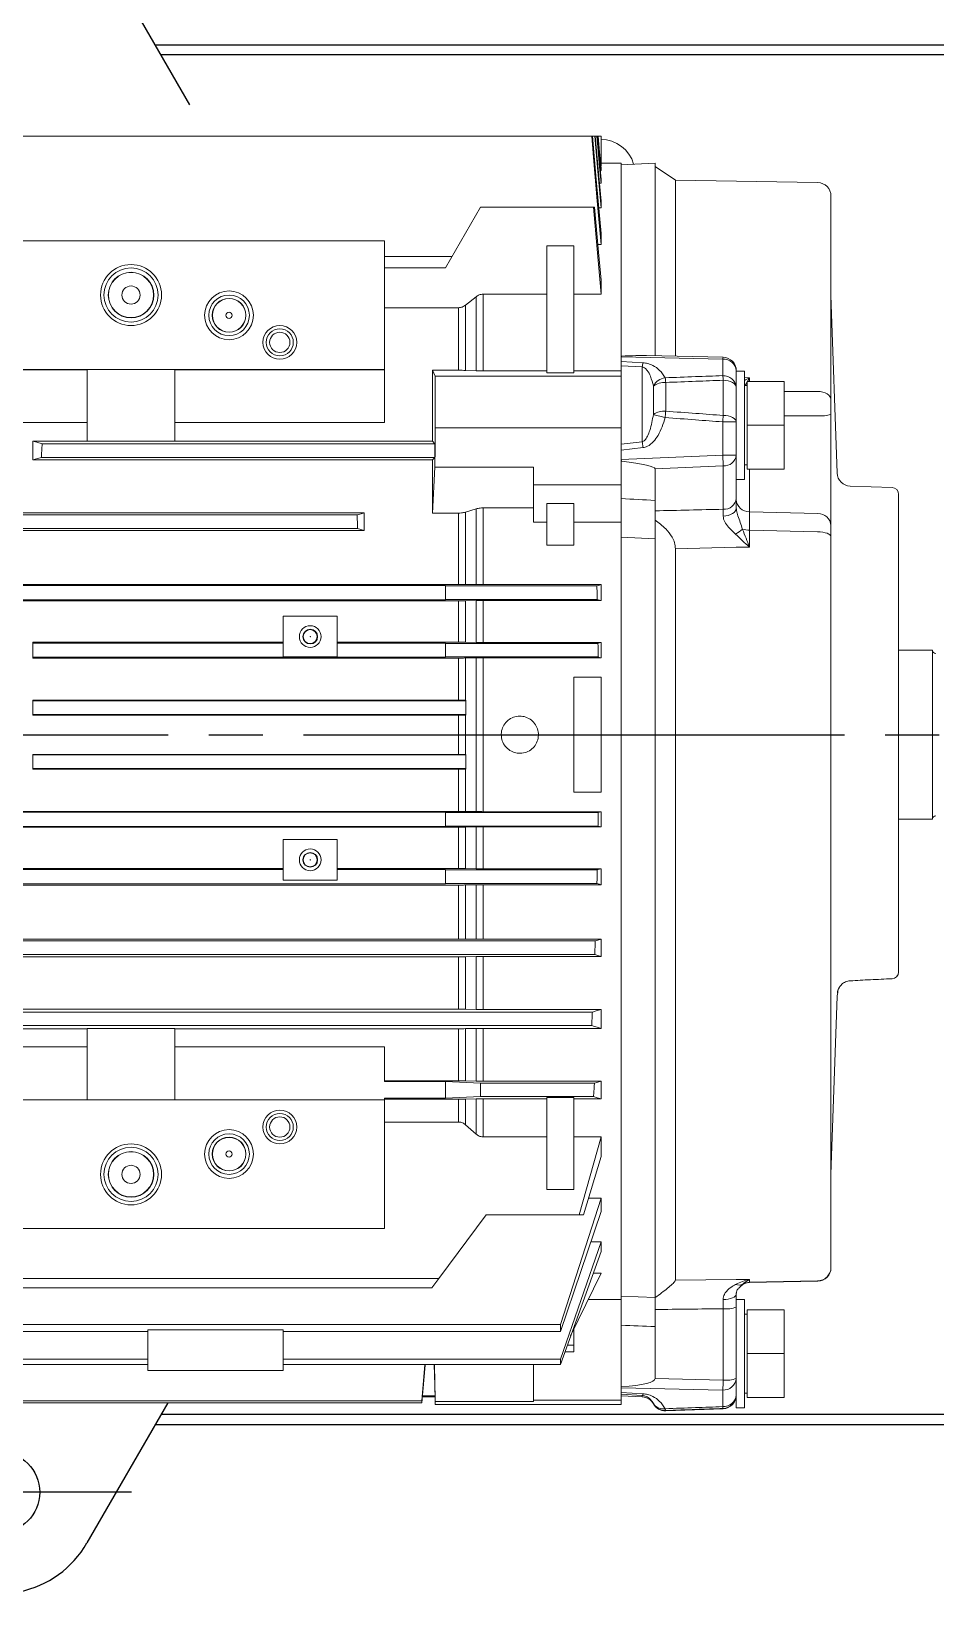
# Model space of a CAD drawing. Header units: millimetres. Extents: x 0 to 2376, y 0 to 1680.
# Drawn here: x 610.3 to 744.1, y 1177.5 to 1408.5 of the extents above; entities that cross this region are included whole.
import ezdxf

# ---------------------------------------------------------------- set-up
doc = ezdxf.new("R2010")
doc.units = ezdxf.units.MM
doc.header["$LTSCALE"] = 4
doc.linetypes.add('CENTER', pattern=[25, 20, -1.5, 2, -1.5])
doc.layers.add('DETAIL', color=4, linetype='Continuous')

msp = doc.modelspace()

# ---------------------------------------------------------------- linework, layer by layer
at = {"color": 7, "linetype": 'Continuous', "lineweight": 15}
for p, q in [((521.94, 1393.05), (693.18, 1393.05)), ((693.28, 1393.05), (693.64, 1393.05)), ((693.71, 1393.05), (693.95, 1393.05)), ((694, 1393.05), (694.11, 1393.05)), ((694.56, 1393.05), (694.14, 1393.05)), ((694.56, 1393.05), (694.56, 1388.62)), ((694.53, 1388.62), (694.56, 1388.62)), ((697.56, 1389.05), (694.56, 1389.05)), ((702.56, 1389.05), (697.56, 1388.78)), ((697.56, 1389.05), (697.56, 1360.52)), ((702.56, 1389.05), (702.56, 1360.57)), ((705.56, 1386.55), (702.56, 1388.55)), ((694.56, 1386.08), (694.32, 1386.08)), ((694.56, 1387.94), (694.45, 1387.94)), ((726.59, 1386.18), (705.56, 1386.55)), ((705.56, 1386.55), (705.56, 1360.51)), ((728.56, 1384.18), (728.56, 1354.06)), ((676.75, 1382.55), (671.56, 1373.55)), ((676.75, 1382.55), (693.45, 1382.55)), ((694.56, 1382.43), (694.22, 1382.43)), ((587.56, 1377.55), (662.56, 1377.55)), ((662.56, 1350.68), (662.56, 1377.55)), ((686.56, 1376.81), (686.56, 1358.03)), ((690.56, 1376.81), (686.56, 1376.81)), ((690.56, 1376.81), (690.56, 1358.03)), ((694.56, 1377.04), (694.09, 1377.04)), ((672.54, 1375.26), (662.56, 1375.26)), ((662.56, 1373.55), (671.56, 1373.55)), ((673.5, 1367.67), (662.56, 1367.67)), ((673.5, 1358.42), (673.5, 1367.67)), ((676.08, 1369.3), (674.53, 1368.06)), ((674.53, 1368.06), (674.53, 1358.41)), ((676.08, 1358.35), (676.08, 1369.3)), ((677.11, 1369.68), (677.11, 1358.34)), ((686.56, 1369.68), (677.11, 1369.68)), ((694.56, 1369.68), (690.56, 1369.68)), ((729.48, 1343.23), (728.56, 1369.55)), ((712.6, 1360.35), (701.28, 1360.6)), ((662.56, 1358.55), (587.56, 1358.55)), ((618.56, 1358.51), (587.56, 1358.51)), ((631.56, 1358.53), (618.56, 1358.53)), ((618.56, 1347.95), (618.56, 1358.53)), ((631.56, 1347.95), (631.56, 1358.53)), ((662.56, 1358.51), (631.56, 1358.51)), ((669.64, 1347.96), (669.64, 1358.42)), ((669.64, 1358.42), (670.06, 1357.55)), ((669.64, 1358.42), (673.5, 1358.42)), ((676.08, 1358.35), (674.53, 1358.41)), ((677.11, 1358.34), (686.56, 1358.34)), ((690.56, 1358.34), (697.56, 1358.34)), ((697.56, 1360.52), (697.56, 1359.73)), ((712.56, 1360.08), (697.56, 1360.41)), ((697.56, 1359.73), (700.77, 1359.54)), ((700.66, 1358.91), (697.56, 1359.1)), ((697.56, 1359.1), (697.56, 1205.55)), ((700.66, 1347.87), (700.66, 1358.91)), ((712.56, 1357.63), (712.56, 1360.08)), ((714.56, 1358.35), (714.56, 1338.06)), ((715.76, 1358.3), (714.56, 1358.3)), ((715.76, 1358.3), (715.76, 1342.3)), ((670.06, 1349.9), (670.06, 1357.55)), ((670.06, 1357.55), (697.56, 1357.55)), ((686.56, 1358.03), (690.56, 1358.03)), ((702.3, 1351.89), (702.3, 1356.09)), ((704.12, 1356.63), (704.12, 1352.38)), ((712.63, 1351.75), (712.63, 1356.95)), ((716.16, 1356.15), (715.76, 1356.15)), ((721.66, 1356.79), (716.16, 1356.79)), ((716.16, 1356.79), (716.16, 1343.8)), ((721.66, 1356.79), (721.66, 1343.8)), ((728.56, 1351.9), (728.56, 1335.43)), ((618.56, 1350.68), (587.56, 1350.68)), ((662.56, 1350.68), (631.56, 1350.68)), ((670.06, 1349.9), (697.56, 1349.9)), ((712.56, 1350.8), (714.56, 1350.8)), ((712.56, 1345.89), (712.56, 1350.8)), ((721.66, 1350.3), (716.16, 1350.3)), ((618.56, 1347.96), (610.56, 1347.96)), ((611.92, 1347.55), (669.99, 1347.55)), ((631.56, 1347.95), (618.56, 1347.95)), ((669.64, 1347.96), (631.56, 1347.96)), ((669.99, 1347.55), (669.64, 1347.96)), ((697.56, 1347.5), (700.66, 1347.87)), ((700.77, 1346.99), (697.56, 1346.61)), ((610.56, 1345.18), (669.64, 1345.18)), ((611.81, 1345.55), (669.97, 1345.55)), ((669.64, 1345.18), (669.97, 1345.55)), ((669.64, 1337.32), (669.64, 1345.18)), ((697.56, 1345.24), (712.56, 1345.89)), ((712.56, 1345.89), (714.56, 1345.89)), ((715.76, 1344.45), (716.16, 1344.45)), ((669.99, 1344.1), (669.64, 1337.32)), ((669.99, 1344.1), (684.56, 1344.1)), ((684.56, 1344.1), (684.56, 1335.98)), ((712.63, 1344.3), (702.56, 1343.86)), ((702.56, 1339.19), (702.56, 1343.86)), ((712.63, 1337.88), (712.63, 1344.3)), ((714.56, 1342.3), (715.76, 1342.3)), ((721.66, 1343.8), (716.16, 1343.8)), ((684.56, 1341.5), (697.56, 1341.5)), ((737.59, 1341.08), (731.41, 1341.3)), ((738.56, 1340.08), (738.56, 1269.46)), ((674.53, 1337.46), (676.08, 1337.93)), ((676.08, 1326.74), (676.08, 1337.93)), ((677.11, 1338.07), (684.56, 1338.07)), ((677.11, 1338.07), (677.11, 1326.73)), ((690.56, 1338.75), (686.56, 1338.75)), ((686.56, 1338.75), (686.56, 1332.55)), ((690.56, 1338.75), (690.56, 1332.55)), ((712.63, 1336.87), (712.63, 1337.88)), ((716.51, 1337.5), (726.61, 1337.26)), ((659.56, 1337.37), (555.56, 1337.37)), ((556.62, 1337.05), (658.5, 1337.05)), ((669.64, 1337.32), (673.5, 1337.32)), ((673.5, 1326.77), (673.5, 1337.32)), ((674.53, 1337.46), (674.53, 1326.76)), ((684.56, 1335.98), (686.56, 1335.98)), ((690.56, 1335.98), (697.56, 1335.98)), ((555.56, 1334.75), (659.56, 1334.75)), ((556.55, 1335.05), (658.57, 1335.05)), ((702.56, 1333.5), (697.56, 1333.74)), ((702.56, 1333.5), (702.56, 1221.32)), ((716.52, 1334.8), (716.52, 1332.29)), ((726.59, 1334.54), (716.52, 1334.8)), ((728.56, 1333.8), (728.56, 1225.78)), ((686.56, 1332.55), (690.56, 1332.55)), ((705.56, 1332.05), (705.56, 1223.89)), ((673.5, 1326.77), (541.61, 1326.77)), ((543.56, 1326.6), (671.56, 1326.6)), ((671.56, 1326.6), (671.56, 1324.49)), ((671.56, 1326.55), (693.95, 1326.55)), ((676.08, 1326.74), (674.53, 1326.76)), ((694.56, 1326.73), (677.11, 1326.73)), ((541.61, 1324.34), (673.5, 1324.34)), ((671.56, 1324.49), (543.56, 1324.49)), ((671.56, 1324.55), (694, 1324.55)), ((673.5, 1318.22), (673.5, 1324.34)), ((674.53, 1324.35), (676.08, 1324.37)), ((674.53, 1324.35), (674.53, 1318.21)), ((676.08, 1318.19), (676.08, 1324.37)), ((677.11, 1324.38), (694.56, 1324.38)), ((677.11, 1324.38), (677.11, 1318.18)), ((647.56, 1316.05), (647.56, 1322.05)), ((647.56, 1322.05), (655.56, 1322.05)), ((655.56, 1322.05), (655.56, 1316.05)), ((610.56, 1318.22), (610.56, 1315.88)), ((647.56, 1318.22), (610.56, 1318.22)), ((610.56, 1318.1), (647.56, 1318.1)), ((673.5, 1318.22), (655.56, 1318.22)), ((655.56, 1318.1), (671.56, 1318.1)), ((671.56, 1318.1), (671.56, 1315.99)), ((671.56, 1318.05), (694.11, 1318.05)), ((676.08, 1318.19), (674.53, 1318.21)), ((694.56, 1318.18), (677.11, 1318.18)), ((743.56, 1317.05), (738.56, 1317.05)), ((743.56, 1292.05), (743.56, 1317.05)), ((671.56, 1315.99), (610.56, 1315.99)), ((610.56, 1315.88), (673.5, 1315.88)), ((655.56, 1316.05), (647.56, 1316.05)), ((671.56, 1316.05), (694.14, 1316.05)), ((673.5, 1309.64), (673.5, 1315.88)), ((674.53, 1315.89), (676.08, 1315.91)), ((674.53, 1315.89), (674.53, 1309.64)), ((676.08, 1293.18), (676.08, 1315.91)), ((677.11, 1315.92), (694.56, 1315.92)), ((677.11, 1315.92), (677.11, 1293.17)), ((690.56, 1313.05), (694.56, 1313.05)), ((690.56, 1296.05), (690.56, 1313.05)), ((694.56, 1313.05), (694.56, 1296.05)), ((673.5, 1309.64), (610.56, 1309.64)), ((610.56, 1309.64), (610.56, 1307.45)), ((610.56, 1309.55), (674.56, 1309.55)), ((610.56, 1307.55), (674.56, 1307.55)), ((674.56, 1309.63), (674.53, 1309.64)), ((674.53, 1307.46), (674.56, 1307.46)), ((674.53, 1307.46), (674.53, 1301.63)), ((674.56, 1309.63), (674.56, 1307.46)), ((610.56, 1307.45), (673.5, 1307.45)), ((673.5, 1301.64), (673.5, 1307.45)), ((610.56, 1301.64), (610.56, 1299.45)), ((673.5, 1301.64), (610.56, 1301.64)), ((610.56, 1301.55), (674.56, 1301.55)), ((674.56, 1301.63), (674.53, 1301.63)), ((674.56, 1301.63), (674.56, 1299.46)), ((610.56, 1299.55), (674.56, 1299.55)), ((610.56, 1299.45), (673.5, 1299.45)), ((673.5, 1293.21), (673.5, 1299.45)), ((674.53, 1299.46), (674.56, 1299.46)), ((674.53, 1299.46), (674.53, 1293.2)), ((694.56, 1296.05), (690.56, 1296.05)), ((673.5, 1293.21), (541.61, 1293.21)), ((543.56, 1293.1), (671.56, 1293.1)), ((671.56, 1293.1), (671.56, 1290.99)), ((671.56, 1293.05), (694.14, 1293.05)), ((676.08, 1293.18), (674.53, 1293.2)), ((694.56, 1293.17), (677.11, 1293.17)), ((738.56, 1292.05), (743.56, 1292.05)), ((541.61, 1290.87), (673.5, 1290.87)), ((671.56, 1290.99), (543.56, 1290.99)), ((647.56, 1283.05), (647.56, 1289.05)), ((647.56, 1289.05), (655.56, 1289.05)), ((655.56, 1289.05), (655.56, 1283.05)), ((671.56, 1291.05), (694.11, 1291.05)), ((673.5, 1284.75), (673.5, 1290.87)), ((674.53, 1290.88), (676.08, 1290.91)), ((674.53, 1290.88), (674.53, 1284.75)), ((676.08, 1284.72), (676.08, 1290.91)), ((677.11, 1290.91), (694.56, 1290.91)), ((677.11, 1290.91), (677.11, 1284.71)), ((647.56, 1284.75), (567.56, 1284.75)), ((567.56, 1284.6), (647.56, 1284.6)), ((673.5, 1284.75), (655.56, 1284.75)), ((655.56, 1284.6), (671.56, 1284.6)), ((671.56, 1284.6), (671.56, 1282.49)), ((671.56, 1284.55), (694, 1284.55)), ((676.08, 1284.72), (674.53, 1284.75)), ((694.56, 1284.71), (677.11, 1284.71)), ((541.61, 1282.32), (673.5, 1282.32)), ((671.56, 1282.49), (543.56, 1282.49)), ((655.56, 1283.05), (647.56, 1283.05)), ((671.56, 1282.55), (693.95, 1282.55)), ((673.5, 1274.34), (673.5, 1282.32)), ((674.53, 1282.33), (676.08, 1282.36)), ((674.53, 1282.33), (674.53, 1274.33)), ((676.08, 1274.31), (676.08, 1282.36)), ((677.11, 1282.36), (694.56, 1282.36)), ((677.11, 1282.36), (677.11, 1274.3)), ((521.56, 1274.05), (693.71, 1274.05)), ((673.5, 1274.34), (541.61, 1274.34)), ((676.08, 1274.31), (674.53, 1274.33)), ((694.56, 1274.3), (677.11, 1274.3)), ((521.56, 1272.05), (693.64, 1272.05)), ((541.61, 1271.73), (673.5, 1271.73)), ((673.5, 1263.97), (673.5, 1271.73)), ((674.53, 1271.73), (676.08, 1271.76)), ((674.53, 1271.73), (674.53, 1263.96)), ((676.08, 1263.93), (676.08, 1271.76)), ((677.11, 1271.77), (694.56, 1271.77)), ((677.11, 1271.77), (677.11, 1263.92)), ((731.3, 1268.15), (731.41, 1268.16)), ((673.5, 1263.97), (541.61, 1263.97)), ((676.08, 1263.93), (674.53, 1263.96)), ((694.56, 1263.92), (677.11, 1263.92)), ((728.56, 1239.55), (729.48, 1265.87)), ((521.84, 1263.55), (693.28, 1263.55)), ((521.94, 1261.55), (693.18, 1261.55)), ((541.61, 1261.08), (618.56, 1261.08)), ((618.56, 1261.09), (631.56, 1261.09)), ((618.56, 1250.56), (618.56, 1261.09)), ((631.56, 1250.56), (631.56, 1261.09)), ((631.56, 1261.08), (673.5, 1261.08)), ((673.5, 1253.38), (673.5, 1261.08)), ((674.53, 1261.09), (676.08, 1261.12)), ((674.53, 1261.09), (674.53, 1253.37)), ((676.08, 1253.34), (676.08, 1261.12)), ((677.11, 1261.13), (694.56, 1261.13)), ((677.11, 1261.13), (677.11, 1253.33)), ((587.56, 1258.42), (618.56, 1258.42)), ((631.56, 1258.42), (662.56, 1258.42)), ((662.56, 1253.28), (662.56, 1258.42)), ((673.5, 1253.38), (662.56, 1253.38)), ((671.56, 1253.28), (662.56, 1253.28)), ((671.56, 1253.28), (676.75, 1253.05)), ((671.56, 1253.28), (671.56, 1250.81)), ((676.08, 1253.34), (674.53, 1253.37)), ((676.75, 1253.05), (693.59, 1253.05)), ((676.75, 1253.05), (676.75, 1251.05)), ((694.56, 1253.33), (677.11, 1253.33)), ((587.56, 1250.58), (618.56, 1250.58)), ((587.56, 1250.55), (662.56, 1250.55)), ((618.56, 1250.56), (631.56, 1250.56)), ((631.56, 1250.58), (662.56, 1250.58)), ((662.56, 1250.81), (671.56, 1250.81)), ((662.56, 1250.81), (662.56, 1231.55)), ((662.56, 1250.66), (673.5, 1250.66)), ((676.75, 1251.05), (671.56, 1250.81)), ((673.5, 1247.29), (673.5, 1250.66)), ((674.53, 1250.67), (676.08, 1250.7)), ((674.53, 1250.67), (674.53, 1246.87)), ((676.08, 1245.5), (676.08, 1250.7)), ((676.75, 1251.05), (693.45, 1251.05)), ((677.11, 1250.71), (686.56, 1250.71)), ((677.11, 1250.71), (677.11, 1245.08)), ((686.56, 1250.9), (690.56, 1250.9)), ((686.56, 1250.9), (686.56, 1237.31)), ((690.56, 1250.9), (690.56, 1237.31)), ((690.56, 1250.71), (694.56, 1250.71)), ((662.56, 1247.29), (673.5, 1247.29)), ((674.53, 1246.87), (676.08, 1245.5)), ((677.11, 1245.08), (686.56, 1245.08)), ((690.56, 1245.08), (694.56, 1245.08)), ((691.35, 1233.55), (694.56, 1245.08)), ((694.56, 1245.08), (694.56, 1242.2)), ((694.56, 1242.2), (691.96, 1233.55)), ((690.56, 1237.31), (686.56, 1237.31)), ((688.56, 1217.37), (694.56, 1236.04)), ((692.71, 1236.04), (694.56, 1236.04)), ((694.56, 1236.04), (694.56, 1234.04)), ((670.6, 1224.16), (677.56, 1233.55)), ((677.56, 1233.55), (691.35, 1233.55)), ((694.56, 1234.04), (688.56, 1216.3)), ((662.56, 1231.55), (587.56, 1231.55)), ((688.56, 1212.25), (694.56, 1229.55)), ((693.04, 1229.55), (694.56, 1229.55)), ((694.56, 1229.55), (694.56, 1228.15)), ((694.56, 1228.15), (688.56, 1211.46)), ((690.07, 1215.68), (694.56, 1224.94)), ((694.56, 1224.94), (693.4, 1224.94)), ((579.52, 1224.16), (670.6, 1224.16)), ((580.56, 1222.77), (669.56, 1222.77)), ((669.56, 1222.77), (670.6, 1224.16)), ((714.56, 1221.84), (714.59, 1222.13)), ((714.92, 1222.74), (715.22, 1223.03)), ((715.49, 1223.29), (715.24, 1223.05)), ((716.52, 1224.03), (716.52, 1223.59)), ((716.52, 1223.59), (726.59, 1223.8)), ((716.52, 1223.54), (726.6, 1223.75)), ((692.68, 1221.05), (697.56, 1221.05)), ((697.56, 1221.52), (702.56, 1221.32)), ((712.63, 1219.69), (712.63, 1221.05)), ((712.63, 1209.14), (712.63, 1219.69)), ((714.56, 1221.84), (714.56, 1205.05)), ((715.76, 1221.05), (714.56, 1221.05)), ((715.76, 1221.05), (715.76, 1205.05)), ((716.16, 1218.9), (715.76, 1218.9)), ((716.16, 1219.54), (716.16, 1206.55)), ((721.66, 1219.54), (716.16, 1219.54)), ((721.66, 1219.54), (721.66, 1206.55)), ((526.56, 1217.37), (688.56, 1217.37)), ((526.56, 1216.3), (627.56, 1216.3)), ((647.56, 1216.55), (627.56, 1216.55)), ((627.56, 1210.55), (627.56, 1216.55)), ((647.56, 1210.55), (647.56, 1216.55)), ((647.56, 1216.3), (688.56, 1216.3)), ((688.56, 1216.3), (688.56, 1217.37)), ((690.56, 1216.68), (690.56, 1213.33)), ((702.56, 1217.04), (702.56, 1209.37)), ((689.23, 1213.33), (690.56, 1213.33)), ((689.59, 1214.32), (690.56, 1214.32)), ((721.66, 1213.05), (716.16, 1213.05)), ((598.58, 1212.25), (627.56, 1212.25)), ((599.06, 1211.46), (627.56, 1211.46)), ((647.56, 1210.55), (627.56, 1210.55)), ((647.56, 1212.25), (688.56, 1212.25)), ((647.56, 1211.46), (688.56, 1211.46)), ((668.04, 1206.09), (668.51, 1211.46)), ((670.03, 1206.8), (669.91, 1211.46)), ((669.92, 1211.46), (670.06, 1205.96)), ((684.56, 1211.46), (684.56, 1205.96)), ((688.56, 1211.46), (688.56, 1212.25)), ((702.56, 1209.37), (712.63, 1209.14)), ((586.2, 1206.09), (668.04, 1206.09)), ((670.03, 1206.68), (668.13, 1206.68)), ((670.03, 1206.8), (668.14, 1206.8)), ((670.03, 1206.68), (670.03, 1206.8)), ((670.03, 1206.68), (670.06, 1205.55)), ((670.06, 1205.96), (684.56, 1205.96)), ((670.06, 1205.55), (670.06, 1205.96)), ((684.56, 1206.16), (697.56, 1206.16)), ((712.56, 1207.66), (697.56, 1207.99)), ((697.56, 1207.31), (700.77, 1207.11)), ((700.66, 1206.85), (697.56, 1207.04)), ((697.56, 1206.81), (700.66, 1206.65)), ((712.56, 1205.21), (712.56, 1207.66)), ((715.76, 1207.2), (716.16, 1207.2)), ((721.66, 1206.55), (716.16, 1206.55)), ((586.19, 1205.76), (668.05, 1205.76)), ((670.06, 1205.55), (697.56, 1205.55)), ((704.12, 1204.6), (712.63, 1204.9)), ((714.56, 1205.05), (715.76, 1205.05))]:
    msp.add_line(p, q, dxfattribs=at)
at = {"color": 8, "linetype": 'Continuous', "lineweight": 15}
for p, q in [((715.76, 1357.35), (716.52, 1357.33)), ((716.16, 1356.66), (715.87, 1356.15)), ((716.52, 1357.33), (716.52, 1356.79)), ((721.66, 1355.28), (726.59, 1355.3)), ((726.61, 1351.7), (721.66, 1351.68)), ((716.51, 1343.8), (716.51, 1337.5)), ((729.54, 1266.38), (729.55, 1266.59)), ((716.52, 1223.59), (716.52, 1223.63)), ((700.66, 1206.65), (700.66, 1206.85)), ((702.3, 1205.62), (702.3, 1205.65)), ((704.12, 1204.63), (704.12, 1204.6)), ((712.63, 1204.9), (712.63, 1204.94))]:
    msp.add_line(p, q, dxfattribs=at)
at = {"color": 7, "linetype": 'Continuous', "lineweight": 15, "flags": 128}
for points in [[(694.56, 1377.04), (694, 1383.46), (693.45, 1389.89), (693.18, 1393.05)], [(693.28, 1393.05), (693.85, 1386.62), (694.56, 1378.64)], [(694.56, 1382.43), (694.09, 1387.86), (693.64, 1393.05)], [(693.71, 1393.05), (694.19, 1387.62), (694.56, 1383.45)], [(694.56, 1386.08), (694.35, 1388.5), (694.14, 1390.91), (693.95, 1393.05)], [(694, 1393.05), (694.21, 1390.63), (694.56, 1386.69)], [(694.56, 1387.94), (694.36, 1390.21), (694.16, 1392.49), (694.11, 1393.05)], [(694.14, 1393.05), (694.35, 1390.66), (694.56, 1388.28)], [(694.56, 1369.68), (693.99, 1376.34), (693.45, 1382.55)], [(693.59, 1382.55), (694.19, 1375.88), (694.56, 1371.76)], [(712.63, 1356.95), (713.01, 1356.92), (713.37, 1356.86), (713.7, 1356.76), (714, 1356.63), (714.23, 1356.47), (714.41, 1356.29), (714.52, 1356.1), (714.56, 1355.9)], [(728.56, 1354.06), (728.52, 1354.3), (728.41, 1354.53), (728.23, 1354.74), (727.98, 1354.93), (727.69, 1355.09), (727.35, 1355.2), (726.98, 1355.28), (726.59, 1355.3)], [(704.05, 1351.42), (703.78, 1351.5), (703.51, 1351.57), (703.26, 1351.64), (703.02, 1351.7), (702.8, 1351.76), (702.6, 1351.81), (702.44, 1351.86), (702.3, 1351.89)], [(704.12, 1352.38), (704.11, 1352.27), (704.1, 1352.16), (704.09, 1352.04), (704.09, 1351.92), (704.08, 1351.8), (704.07, 1351.67), (704.06, 1351.55), (704.05, 1351.42)], [(712.63, 1351.75), (712.62, 1351.64), (712.61, 1351.52), (712.6, 1351.41), (712.59, 1351.29), (712.58, 1351.17), (712.58, 1351.05), (712.57, 1350.92), (712.56, 1350.8)], [(712.63, 1351.75), (713.01, 1351.72), (713.37, 1351.67), (713.7, 1351.58), (714, 1351.46), (714.23, 1351.32), (714.41, 1351.16), (714.52, 1350.98), (714.56, 1350.8)], [(610.56, 1347.96), (611.11, 1347.79), (611.92, 1347.55)], [(669.97, 1345.55), (669.99, 1347.3), (669.99, 1347.55)], [(700.77, 1346.99), (700.75, 1347.1), (700.74, 1347.22), (700.73, 1347.33), (700.71, 1347.44), (700.7, 1347.56), (700.69, 1347.66), (700.67, 1347.77), (700.66, 1347.87)], [(611.81, 1345.55), (611.24, 1345.38), (610.56, 1345.18)], [(697.56, 1345.24), (697.56, 1345.21), (697.56, 1345.18), (697.56, 1345.15), (697.56, 1345.12), (697.56, 1345.09), (697.57, 1345.06), (697.57, 1345.03), (697.57, 1345)], [(712.56, 1345.89), (712.57, 1345.66), (712.58, 1345.44), (712.59, 1345.22), (712.6, 1345), (712.61, 1344.8), (712.61, 1344.62), (712.62, 1344.45), (712.63, 1344.3)], [(712.63, 1336.87), (713.01, 1336.9), (713.37, 1336.97), (713.71, 1337.09), (714, 1337.23), (714.24, 1337.41), (714.41, 1337.62), (714.52, 1337.83), (714.56, 1338.06)], [(659.56, 1337.37), (659.07, 1337.22), (658.5, 1337.05)], [(658.57, 1335.05), (659.06, 1334.9), (659.56, 1334.75)], [(726.59, 1334.54), (726.98, 1334.52), (727.35, 1334.48), (727.69, 1334.41), (727.98, 1334.32), (728.23, 1334.21), (728.41, 1334.08), (728.52, 1333.95), (728.56, 1333.8)], [(716.52, 1332.29), (714.56, 1332.25), (705.56, 1332.05)], [(694.56, 1326.73), (694.35, 1326.67), (693.95, 1326.55)], [(694, 1324.55), (694.13, 1324.51), (694.34, 1324.44), (694.56, 1324.38)], [(694.56, 1318.18), (694.36, 1318.12), (694.11, 1318.05)], [(694.14, 1316.05), (694.16, 1316.04), (694.36, 1315.98), (694.56, 1315.92)], [(694.56, 1293.17), (694.35, 1293.11), (694.14, 1293.05)], [(694.11, 1291.05), (694.16, 1291.03), (694.36, 1290.97), (694.56, 1290.91)], [(694.56, 1284.71), (694.34, 1284.65), (694, 1284.55)], [(693.95, 1282.55), (694.14, 1282.49), (694.35, 1282.43), (694.56, 1282.36)], [(694.56, 1274.3), (694.08, 1274.16), (693.71, 1274.05)], [(693.64, 1272.05), (694.09, 1271.91), (694.56, 1271.77)], [(737.59, 1268.47), (737.6, 1268.46), (737.6, 1268.46)], [(731.3, 1268.15), (731.3, 1268.15), (731.3, 1268.15), (731.3, 1268.15)], [(694.56, 1263.92), (693.99, 1263.76), (693.28, 1263.55)], [(693.18, 1261.55), (693.45, 1261.46), (694, 1261.3), (694.56, 1261.13)], [(694.56, 1253.33), (693.96, 1253.15), (693.59, 1253.05)], [(693.45, 1251.05), (693.99, 1250.88), (694.56, 1250.71)], [(705.56, 1223.89), (714.56, 1224), (716.52, 1224.03)], [(714.56, 1221.84), (714.52, 1221.69), (714.41, 1221.55), (714.24, 1221.41), (714, 1221.29), (713.71, 1221.19), (713.37, 1221.12), (713.01, 1221.07), (712.63, 1221.05)], [(668.55, 1211.46), (668.54, 1211.33), (668.05, 1205.76)]]:
    msp.add_lwpolyline(points, dxfattribs=at)
at = {"color": 7, "linetype": 'Continuous', "lineweight": 15}
for centre, radius in [((625.06, 1369.55), 4.51), ((625.06, 1369.55), 4), ((625.06, 1369.55), 3.37), ((625.06, 1369.55), 3.34), ((625.06, 1369.55), 1.34), ((639.56, 1366.55), 3.61), ((639.56, 1366.55), 3), ((639.56, 1366.55), 2.5), ((639.56, 1366.55), 2.47), ((639.56, 1366.55), 0.469), ((647.06, 1362.55), 2.5), ((647.06, 1362.55), 2), ((647.06, 1362.55), 1.5), ((651.56, 1319.05), 1.61), ((651.56, 1319.05), 1.09), ((651.56, 1319.05), 1.03), ((651.56, 1319.05), 0.03), ((651.56, 1286.05), 1.61), ((651.56, 1286.05), 1.09), ((651.56, 1286.05), 1.03), ((651.56, 1286.05), 0.03), ((647.06, 1246.55), 2.5), ((647.06, 1246.55), 2), ((647.06, 1246.55), 1.5), ((639.56, 1242.55), 3.61), ((639.56, 1242.55), 3), ((625.06, 1239.55), 4.51), ((625.06, 1239.55), 4), ((625.06, 1239.55), 3.37), ((625.06, 1239.55), 3.34), ((639.56, 1242.55), 2.5), ((639.56, 1242.55), 2.47), ((639.56, 1242.55), 0.469), ((625.06, 1239.55), 1.34)]:
    msp.add_circle(centre, radius, dxfattribs=at)
for centre, radius, start, end in [((694.56, 1387.55), 5, 15.4655, 90), ((726.56, 1384.18), 2, 0, 89), ((702.25, 1360.01), 4.71, 173.7631, 175.0662), ((697.72, 1357.05), 3.48, 92.5761, 92.7479), ((706.92, 1358.18), 6.3, 167.5911, 173.3339), ((712.68, 1358.21), 1.88, 4.4021, 93.8114), ((712.56, 1358.35), 2, 0, 88.7441), ((704.35, 1355.03), 2.31, 97.5028, 152.5486), ((703.92, 1353.93), 2.7, 85.8759, 126.8527), ((693.55, 1355.91), 10.6, 3.8956, 7.6483), ((702.26, 1356.23), 10.4, 3.9664, 7.7395), ((712.68, 1355.75), 1.88, 4.4022, 93.8111), ((703.92, 1349.52), 2.87, 85.971, 124.216), ((727.08, 1356.76), 5.08, 264.6546, 286.8626), ((697.23, 1342.28), 2.74, 82.8764, 83.0956), ((712.76, 1346.11), 1.82, 265.9517, 353.0759), ((731.48, 1343.3), 2, 182.0096, 268), ((737.56, 1340.08), 1, 0, 88), ((712.76, 1339.69), 1.82, 265.9517, 353.0759), ((716.47, 1339.41), 1.91, 182.7163, 271.1514), ((726.65, 1335.34), 1.91, 2.7018, 91.1387), ((698.43, 1357.73), 28.48, 304.2678, 306.7782), ((716.52, 1339.55), 4.75, 257.3602, 269.9774), ((744.06, 1317.05), 0.5, 180, 270), ((744.06, 1292.05), 0.5, 90, 180), ((737.56, 1269.46), 0.993, 271.6248, 359.6545), ((737.56, 1269.46), 1, 272.5793, 0), ((731.48, 1265.8), 2, 163.1293, 177.9904), ((728.61, 1266.84), 0.977, 344.739, 348.4636), ((731.43, 1268.18), 0.0276, 222.1618, 268.8761), ((726.57, 1225.79), 1.99, 270.6819, 359.6935), ((726.56, 1225.74), 2, 271.3982, 0.0002), ((726.56, 1225.74), 2, 271.5277, 0.0001), ((714.97, 1224.53), 1.34, 248.2379, 292.6608), ((716.56, 1221.54), 2, 91.4273, 132.0988), ((716.56, 1221.54), 2, 91.5524, 131.1689), ((716.56, 1221.58), 2.02, 90.9705, 122.1019), ((713.09, 1223.68), 4.02, 263.3805, 291.426), ((712.68, 1209.54), 1.88, 266.1888, 355.5979), ((684.54, 1209.73), 28.09, 355.7895, 358.8143), ((713.09, 1213.13), 4.02, 263.3796, 291.4269), ((697.25, 1212.15), 4.04, 274.3027, 274.4509), ((688.62, 1208.77), 8.97, 355.0368, 355.877), ((700.25, 1207.17), 0.521, 322.4832, 353.8103), ((700.56, 1204.65), 2, 29.1968, 87), ((712.68, 1207.09), 1.88, 266.1889, 355.5978), ((712.56, 1206.94), 2, 271.9865, 359.9875), ((712.56, 1206.9), 2, 272, 0), ((703.74, 1206.57), 1.7, 212.5027, 280.6306), ((704.05, 1206.63), 2, 209.2085, 272.003), ((704.05, 1206.6), 2, 209.1968, 272), ((704.63, 1204.91), 0.579, 180.9636, 208.4283), ((713.15, 1205.22), 0.595, 181.3651, 208.0621)]:
    msp.add_arc(centre, radius, start, end, dxfattribs=at)
at = {"color": 8, "linetype": 'Continuous', "lineweight": 15}
msp.add_arc((713.19, 1360.12), 0.635, 158.3723, 183.0112, dxfattribs=at)
at = {"color": 7, "linetype": 'Continuous', "lineweight": 15}
for centre, major_axis, ratio, start_param, end_param in [((686.21, 1358.93), (16.35, 1.49), 0.047018, 0.393554, 0.798372), ((686.21, 1344.74), (16.35, -0.88), 0.07379, 0.003985, 0.80664), ((1187.38, 1253.7), (1313.22, -91.67), 0.042158, 1.951873, 1.955973), ((50.2, 1269.34), (2818.87, 78.43), 0.018276, 1.333071, 1.336744), ((50.2, 1299), (2818.87, 12.36), 0.030006, 4.945801, 4.949475), ((1187.38, 1296.54), (1313.23, -14.49), 0.069493, 4.330922, 4.335022), ((686.21, 1209.97), (16.35, -0.62), 0.121241, 5.485105, 6.287759)]:
    msp.add_ellipse(centre, major_axis=major_axis, ratio=ratio, start_param=start_param, end_param=end_param, dxfattribs=at)
for points, knots in [([(693.18, 1393.05), (693.19, 1393.05), (693.22, 1393.05), (693.25, 1393.05), (693.27, 1393.05), (693.28, 1393.05)], [0, 0, 0, 0, 0.402596, 0.805191, 1, 1, 1, 1]), ([(693.64, 1393.05), (693.65, 1393.05), (693.66, 1393.05), (693.69, 1393.05), (693.7, 1393.05), (693.71, 1393.05)], [0, 0, 0, 0, 0.340651, 0.681302, 1, 1, 1, 1]), ([(693.95, 1393.05), (693.96, 1393.05), (693.97, 1393.05), (693.98, 1393.05), (693.99, 1393.05), (694, 1393.05), (694, 1393.05)], [0, 0, 0, 0, 0.303118, 0.606236, 0.909355, 1, 1, 1, 1]), ([(694.11, 1393.05), (694.12, 1393.05), (694.12, 1393.05), (694.13, 1393.05), (694.13, 1393.05), (694.14, 1393.05), (694.14, 1393.05)], [0, 0, 0, 0, 0.285492, 0.570984, 0.856476, 1, 1, 1, 1]), ([(694.56, 1388.28), (694.56, 1388.25), (694.56, 1388.2), (694.56, 1388.09), (694.56, 1388), (694.56, 1387.94)], [0, 0, 0, 0, 0.250035, 0.500069, 1, 1, 1, 1]), ([(694.56, 1386.69), (694.56, 1386.64), (694.56, 1386.54), (694.56, 1386.34), (694.56, 1386.19), (694.56, 1386.08)], [0, 0, 0, 0, 0.250045, 0.500092, 1, 1, 1, 1]), ([(693.45, 1382.55), (693.47, 1382.55), (693.51, 1382.55), (693.56, 1382.55), (693.58, 1382.55), (693.59, 1382.55)], [0, 0, 0, 0, 0.417301, 0.834601, 1, 1, 1, 1]), ([(694.56, 1383.45), (694.56, 1383.37), (694.56, 1383.2), (694.56, 1382.87), (694.56, 1382.6), (694.56, 1382.43)], [0, 0, 0, 0, 0.2500663, 0.5001327, 1, 1, 1, 1]), ([(694.56, 1378.64), (694.56, 1378.51), (694.56, 1378.25), (694.56, 1377.72), (694.56, 1377.31), (694.56, 1377.04)], [0, 0, 0, 0, 0.250101, 0.500202, 1, 1, 1, 1]), ([(694.56, 1371.76), (694.56, 1371.59), (694.56, 1371.25), (694.56, 1370.56), (694.56, 1370.03), (694.56, 1369.68)], [0, 0, 0, 0, 0.250127, 0.500253, 1, 1, 1, 1]), ([(673.5, 1367.67), (673.69, 1367.69), (674.07, 1367.73), (674.38, 1367.95), (674.53, 1368.06)], [0, 0, 0, 0, 0.495729, 1, 1, 1, 1]), ([(677.11, 1369.68), (676.92, 1369.66), (676.55, 1369.62), (676.24, 1369.4), (676.08, 1369.3)], [0, 0, 0, 0, 0.499018, 1, 1, 1, 1]), ([(673.5, 1358.42), (673.69, 1358.42), (674.07, 1358.42), (674.37, 1358.41), (674.53, 1358.41)], [0, 0, 0, 0, 0.490324, 1, 1, 1, 1]), ([(677.11, 1358.34), (676.93, 1358.34), (676.55, 1358.34), (676.24, 1358.35), (676.08, 1358.35)], [0, 0, 0, 0, 0.493781, 1, 1, 1, 1]), ([(697.56, 1359.73), (697.56, 1359.59), (697.56, 1359.42), (697.56, 1359.17), (697.56, 1359.1)], [0, 0, 0, 0, 0.740671, 1, 1, 1, 1]), ([(702.3, 1356.09), (702.18, 1356.58), (701.98, 1357.37), (701.53, 1358.28), (701.12, 1358.72), (700.84, 1358.87), (700.71, 1358.9), (700.66, 1358.91)], [0, 0, 0, 0, 0.46841, 0.76947, 0.913386, 0.966984, 1, 1, 1, 1]), ([(700.77, 1359.54), (701, 1359.51), (701.54, 1359.44), (702.42, 1359.07), (703.38, 1358.36), (703.8, 1357.71), (704.05, 1357.32)], [0, 0, 0, 0, 0.1226294, 0.2873344, 0.5796848, 1, 1, 1, 1]), ([(704.05, 1357.32), (705.54, 1357.37), (708.38, 1357.48), (711.21, 1357.58), (712.56, 1357.63)], [0, 0, 0, 0, 0.525512, 1, 1, 1, 1]), ([(712.63, 1356.95), (711.28, 1356.9), (708.45, 1356.79), (705.61, 1356.68), (704.12, 1356.63)], [0, 0, 0, 0, 0.474488, 1, 1, 1, 1]), ([(728.56, 1354.06), (728.56, 1354.02), (728.56, 1353.72), (728.56, 1353.01), (728.56, 1352.29), (728.56, 1351.9)], [0, 0, 0, 0, 0.0619275, 0.5005375, 1, 1, 1, 1]), ([(700.66, 1347.87), (700.73, 1347.9), (700.85, 1347.94), (701.15, 1348.19), (701.48, 1348.72), (701.97, 1350), (702.16, 1351.09), (702.3, 1351.89)], [0, 0, 0, 0, 0.046431, 0.081893, 0.256173, 0.456144, 1, 1, 1, 1]), ([(704.05, 1351.42), (703.76, 1350.52), (703.35, 1349.24), (702.35, 1347.86), (701.58, 1347.18), (700.99, 1347.04), (700.77, 1346.99)], [0, 0, 0, 0, 0.490343, 0.68593, 0.88334, 1, 1, 1, 1]), ([(712.56, 1350.8), (711.21, 1350.9), (708.38, 1351.11), (705.54, 1351.32), (704.05, 1351.42)], [0, 0, 0, 0, 0.474488, 1, 1, 1, 1]), ([(704.12, 1352.38), (705.61, 1352.27), (708.45, 1352.06), (711.28, 1351.85), (712.63, 1351.75)], [0, 0, 0, 0, 0.525511, 1, 1, 1, 1]), ([(670.06, 1349.9), (670.05, 1349.55), (670.03, 1347.61), (670.01, 1345.68), (669.99, 1344.1)], [0, 0, 0, 0, 0.181339, 1, 1, 1, 1]), ([(610.56, 1345.18), (610.56, 1345.41), (610.56, 1345.88), (610.56, 1346.81), (610.56, 1347.5), (610.56, 1347.96)], [0, 0, 0, 0, 0.250105, 0.500209, 1, 1, 1, 1]), ([(611.92, 1347.55), (611.9, 1347.19), (611.86, 1346.57), (611.83, 1345.9), (611.82, 1345.59), (611.81, 1345.55)], [0, 0, 0, 0, 0.533501, 0.936506, 1, 1, 1, 1]), ([(697.56, 1347.5), (697.56, 1347.29), (697.56, 1347), (697.56, 1346.69), (697.56, 1346.61)], [0, 0, 0, 0, 0.740662, 1, 1, 1, 1]), ([(676.08, 1337.93), (676.29, 1337.98), (676.61, 1338.06), (676.97, 1338.07), (677.11, 1338.07)], [0, 0, 0, 0, 0.619934, 1, 1, 1, 1]), ([(702.56, 1339.19), (702.56, 1338.8), (702.56, 1338.04), (702.56, 1336.45), (702.56, 1334.88), (702.56, 1333.92), (702.56, 1333.5)], [0, 0, 0, 0, 0.264718, 0.529437, 0.794212, 1, 1, 1, 1]), ([(714.56, 1338.06), (714.57, 1337.94), (714.59, 1337.58), (714.96, 1336.48), (715.26, 1335.57), (715.49, 1334.91)], [0, 0, 0, 0, 0.117825, 0.359346, 1, 1, 1, 1]), ([(716.51, 1337.5), (716.51, 1337.18), (716.51, 1336.56), (716.52, 1335.46), (716.52, 1334.87), (716.52, 1334.8)], [0, 0, 0, 0, 0.499452, 0.94015, 1, 1, 1, 1]), ([(658.5, 1337.05), (658.5, 1336.85), (658.52, 1336.42), (658.54, 1335.75), (658.56, 1335.28), (658.57, 1335.05)], [0, 0, 0, 0, 0.293748, 0.646874, 1, 1, 1, 1]), ([(659.56, 1337.37), (659.56, 1337.15), (659.56, 1336.72), (659.56, 1335.85), (659.56, 1335.19), (659.56, 1334.75)], [0, 0, 0, 0, 0.250073, 0.500146, 1, 1, 1, 1]), ([(674.53, 1337.46), (674.33, 1337.41), (674, 1337.33), (673.64, 1337.32), (673.5, 1337.32)], [0, 0, 0, 0, 0.619868, 1, 1, 1, 1]), ([(697.56, 1333.74), (697.56, 1333.91), (697.56, 1334.61), (697.56, 1335.51), (697.56, 1336.17), (697.56, 1336.29)], [0, 0, 0, 0, 0.20358, 0.852358, 1, 1, 1, 1]), ([(705.56, 1332.05), (705.53, 1332.35), (705.48, 1332.93), (704.99, 1333.97), (704.05, 1335.18), (703.1, 1335.87), (702.56, 1336.27)], [0, 0, 0, 0, 0.166244, 0.33171, 0.611933, 1, 1, 1, 1]), ([(714.47, 1334.19), (713.99, 1334.64), (713.25, 1335.32), (712.68, 1336.3), (712.64, 1336.72), (712.63, 1336.87)], [0, 0, 0, 0, 0.5609057, 0.8462681, 1, 1, 1, 1]), ([(728.56, 1335.43), (728.56, 1335.41), (728.56, 1335.25), (728.56, 1334.79), (728.56, 1334.15), (728.56, 1333.8)], [0, 0, 0, 0, 0.061789, 0.500538, 1, 1, 1, 1]), ([(716.52, 1332.29), (716.52, 1332.29), (715.82, 1332.88), (715.14, 1333.54), (714.47, 1334.19)], [0, 0, 0, 0, 0.0047732, 1, 1, 1, 1]), ([(715.49, 1334.91), (715.83, 1334.03), (716.17, 1333.14), (716.52, 1332.29), (716.52, 1332.29)], [0, 0, 0, 0, 0.994278, 1, 1, 1, 1]), ([(673.5, 1326.77), (673.72, 1326.77), (674.09, 1326.77), (674.41, 1326.76), (674.53, 1326.76)], [0, 0, 0, 0, 0.601208, 1, 1, 1, 1]), ([(677.11, 1326.73), (676.89, 1326.73), (676.53, 1326.73), (676.21, 1326.74), (676.08, 1326.74)], [0, 0, 0, 0, 0.601712, 1, 1, 1, 1]), ([(693.95, 1326.55), (693.95, 1326.49), (693.96, 1326.22), (693.97, 1325.76), (693.98, 1325.15), (693.99, 1324.75), (694, 1324.55)], [0, 0, 0, 0, 0.090645, 0.393764, 0.696881, 1, 1, 1, 1]), ([(694.56, 1326.73), (694.56, 1326.53), (694.56, 1326.14), (694.56, 1325.36), (694.56, 1324.77), (694.56, 1324.38)], [0, 0, 0, 0, 0.250045, 0.50009, 1, 1, 1, 1]), ([(674.53, 1324.35), (674.33, 1324.35), (674.01, 1324.34), (673.64, 1324.34), (673.5, 1324.34)], [0, 0, 0, 0, 0.611828, 1, 1, 1, 1]), ([(676.08, 1324.37), (676.28, 1324.38), (676.61, 1324.38), (676.97, 1324.38), (677.11, 1324.38)], [0, 0, 0, 0, 0.612077, 1, 1, 1, 1]), ([(673.5, 1318.22), (673.73, 1318.22), (674.09, 1318.22), (674.41, 1318.21), (674.53, 1318.21)], [0, 0, 0, 0, 0.614105, 1, 1, 1, 1]), ([(677.11, 1318.18), (676.89, 1318.18), (676.52, 1318.18), (676.21, 1318.19), (676.08, 1318.19)], [0, 0, 0, 0, 0.614314, 1, 1, 1, 1]), ([(694.11, 1318.05), (694.11, 1317.95), (694.12, 1317.67), (694.12, 1317.19), (694.13, 1316.62), (694.14, 1316.24), (694.14, 1316.05)], [0, 0, 0, 0, 0.143525, 0.429017, 0.714508, 1, 1, 1, 1]), ([(694.56, 1318.18), (694.56, 1317.99), (694.56, 1317.62), (694.56, 1316.86), (694.56, 1316.3), (694.56, 1315.92)], [0, 0, 0, 0, 0.250034, 0.500069, 1, 1, 1, 1]), ([(674.53, 1315.89), (674.33, 1315.89), (674, 1315.88), (673.64, 1315.88), (673.5, 1315.88)], [0, 0, 0, 0, 0.620257, 1, 1, 1, 1]), ([(676.08, 1315.91), (676.29, 1315.92), (676.61, 1315.92), (676.97, 1315.92), (677.11, 1315.92)], [0, 0, 0, 0, 0.620325, 1, 1, 1, 1]), ([(673.5, 1309.64), (673.73, 1309.64), (674.09, 1309.64), (674.41, 1309.64), (674.53, 1309.64)], [0, 0, 0, 0, 0.621433, 1, 1, 1, 1]), ([(674.53, 1307.46), (674.33, 1307.46), (674, 1307.45), (673.64, 1307.45), (673.5, 1307.45)], [0, 0, 0, 0, 0.62333, 1, 1, 1, 1]), ([(679.81, 1304.55), (679.84, 1304.24), (679.9, 1303.62), (680.37, 1302.8), (681.07, 1302.17), (681.94, 1301.81), (682.88, 1301.76), (683.78, 1302.03), (684.55, 1302.57), (685.09, 1303.34), (685.34, 1304.25), (685.29, 1305.19), (684.92, 1306.06), (684.29, 1306.75), (683.46, 1307.2), (682.53, 1307.35), (681.6, 1307.18), (680.78, 1306.72), (680.17, 1306.01), (679.85, 1305.24), (679.82, 1304.74), (679.81, 1304.55)], [0, 0, 0, 0, 0.053669, 0.107338, 0.161024, 0.214723, 0.268401, 0.32206, 0.375729, 0.429423, 0.483117, 0.536787, 0.590446, 0.644124, 0.697822, 0.751509, 0.805171, 0.858834, 0.912521, 0.966219, 1, 1, 1, 1]), ([(673.5, 1301.64), (673.73, 1301.64), (674.09, 1301.64), (674.41, 1301.63), (674.53, 1301.63)], [0, 0, 0, 0, 0.623356, 1, 1, 1, 1]), ([(674.53, 1299.46), (674.33, 1299.46), (674, 1299.45), (673.64, 1299.45), (673.5, 1299.45)], [0, 0, 0, 0, 0.621416, 1, 1, 1, 1]), ([(673.5, 1293.21), (673.73, 1293.21), (674.09, 1293.21), (674.41, 1293.21), (674.53, 1293.2)], [0, 0, 0, 0, 0.620267, 1, 1, 1, 1]), ([(677.11, 1293.17), (676.89, 1293.17), (676.52, 1293.17), (676.2, 1293.18), (676.08, 1293.18)], [0, 0, 0, 0, 0.620341, 1, 1, 1, 1]), ([(694.14, 1293.05), (694.14, 1292.95), (694.13, 1292.67), (694.13, 1292.19), (694.12, 1291.62), (694.12, 1291.24), (694.11, 1291.05)], [0, 0, 0, 0, 0.143524, 0.429016, 0.714508, 1, 1, 1, 1]), ([(694.56, 1293.17), (694.56, 1292.98), (694.56, 1292.61), (694.56, 1291.85), (694.56, 1291.29), (694.56, 1290.91)], [0, 0, 0, 0, 0.250035, 0.500069, 1, 1, 1, 1]), ([(674.53, 1290.88), (674.33, 1290.88), (674.01, 1290.87), (673.64, 1290.87), (673.5, 1290.87)], [0, 0, 0, 0, 0.614143, 1, 1, 1, 1]), ([(676.08, 1290.91), (676.28, 1290.91), (676.61, 1290.91), (676.97, 1290.91), (677.11, 1290.91)], [0, 0, 0, 0, 0.614341, 1, 1, 1, 1]), ([(673.5, 1284.75), (673.73, 1284.75), (674.09, 1284.75), (674.41, 1284.75), (674.53, 1284.75)], [0, 0, 0, 0, 0.611761, 1, 1, 1, 1]), ([(677.11, 1284.71), (676.89, 1284.71), (676.53, 1284.71), (676.21, 1284.72), (676.08, 1284.72)], [0, 0, 0, 0, 0.612026, 1, 1, 1, 1]), ([(694, 1284.55), (694, 1284.49), (693.99, 1284.22), (693.98, 1283.76), (693.97, 1283.15), (693.96, 1282.75), (693.95, 1282.55)], [0, 0, 0, 0, 0.090645, 0.393764, 0.696882, 1, 1, 1, 1]), ([(694.56, 1284.71), (694.56, 1284.52), (694.56, 1284.12), (694.56, 1283.34), (694.56, 1282.75), (694.56, 1282.36)], [0, 0, 0, 0, 0.250045, 0.500092, 1, 1, 1, 1]), ([(674.53, 1282.33), (674.34, 1282.33), (674.01, 1282.32), (673.65, 1282.32), (673.5, 1282.32)], [0, 0, 0, 0, 0.601376, 1, 1, 1, 1]), ([(676.08, 1282.36), (676.28, 1282.36), (676.6, 1282.36), (676.97, 1282.36), (677.11, 1282.36)], [0, 0, 0, 0, 0.601858, 1, 1, 1, 1]), ([(673.5, 1274.34), (673.72, 1274.34), (674.09, 1274.34), (674.4, 1274.33), (674.53, 1274.33)], [0, 0, 0, 0, 0.593395, 1, 1, 1, 1]), ([(677.11, 1274.3), (676.89, 1274.3), (676.53, 1274.3), (676.21, 1274.3), (676.08, 1274.31)], [0, 0, 0, 0, 0.594083, 1, 1, 1, 1]), ([(693.71, 1274.05), (693.7, 1273.83), (693.69, 1273.39), (693.66, 1272.73), (693.65, 1272.27), (693.64, 1272.05)], [0, 0, 0, 0, 0.318698, 0.659349, 1, 1, 1, 1]), ([(694.56, 1274.3), (694.56, 1274.09), (694.56, 1273.66), (694.56, 1272.82), (694.56, 1272.19), (694.56, 1271.77)], [0, 0, 0, 0, 0.2500663, 0.5001327, 1, 1, 1, 1]), ([(674.53, 1271.73), (674.35, 1271.73), (674.02, 1271.73), (673.66, 1271.73), (673.5, 1271.73)], [0, 0, 0, 0, 0.57745, 1, 1, 1, 1]), ([(676.08, 1271.76), (676.27, 1271.76), (676.59, 1271.77), (676.96, 1271.77), (677.11, 1271.77)], [0, 0, 0, 0, 0.578477, 1, 1, 1, 1]), ([(731.41, 1268.16), (732.4, 1268.22), (734.46, 1268.33), (736.52, 1268.42), (737.59, 1268.47)], [0, 0, 0, 0, 0.482907, 1, 1, 1, 1]), ([(729.57, 1266.65), (729.56, 1266.65), (729.56, 1266.65), (729.56, 1266.64), (729.56, 1266.64), (729.56, 1266.64), (729.56, 1266.65), (729.57, 1266.67), (729.58, 1266.71), (729.61, 1266.79), (729.66, 1266.94), (729.72, 1267.05), (729.75, 1267.11)], [0, 0, 0, 0, 0.008189, 0.026822, 0.043023, 0.062586, 0.089957, 0.136471, 0.21167, 0.346497, 0.666529, 1, 1, 1, 1]), ([(729.56, 1266.65), (729.56, 1266.56), (729.56, 1266.42), (729.56, 1266.48), (729.56, 1266.51)], [0, 0, 0, 0, 0.630248, 1, 1, 1, 1]), ([(729.56, 1266.38), (729.56, 1266.39), (729.56, 1266.4), (729.56, 1266.42), (729.56, 1266.43), (729.56, 1266.44), (729.56, 1266.46), (729.57, 1266.47), (729.57, 1266.49), (729.57, 1266.56), (729.57, 1266.59)], [0, 0, 0, 0, 0.007938, 0.018852, 0.029424, 0.045587, 0.079659, 0.190339, 0.608433, 1, 1, 1, 1]), ([(729.57, 1266.48), (729.57, 1266.48), (729.57, 1266.49), (729.57, 1266.54), (729.57, 1266.66), (729.58, 1266.69)], [0, 0, 0, 0, 0.192334, 0.807341, 1, 1, 1, 1]), ([(729.75, 1267.09), (729.84, 1267.24), (730.04, 1267.58), (730.56, 1267.97), (731.02, 1268.12), (731.27, 1268.15), (731.3, 1268.15)], [0, 0, 0, 0, 0.277927, 0.61628, 0.957463, 1, 1, 1, 1]), ([(731.25, 1268.14), (731.3, 1268.15), (731.36, 1268.15), (731.42, 1268.15), (731.43, 1268.15)], [0, 0, 0, 0, 0.806893, 1, 1, 1, 1]), ([(673.5, 1263.97), (673.71, 1263.97), (674.08, 1263.97), (674.4, 1263.96), (674.53, 1263.96)], [0, 0, 0, 0, 0.5654692, 1, 1, 1, 1]), ([(677.11, 1263.92), (676.9, 1263.92), (676.54, 1263.93), (676.22, 1263.93), (676.08, 1263.93)], [0, 0, 0, 0, 0.56683, 1, 1, 1, 1]), ([(694.56, 1263.92), (694.56, 1263.69), (694.56, 1263.22), (694.56, 1262.28), (694.56, 1261.59), (694.56, 1261.13)], [0, 0, 0, 0, 0.250101, 0.500202, 1, 1, 1, 1]), ([(693.28, 1263.55), (693.27, 1263.42), (693.25, 1263.02), (693.22, 1262.35), (693.19, 1261.82), (693.18, 1261.55)], [0, 0, 0, 0, 0.194809, 0.597404, 1, 1, 1, 1]), ([(674.53, 1261.09), (674.36, 1261.09), (674.04, 1261.08), (673.67, 1261.08), (673.5, 1261.08)], [0, 0, 0, 0, 0.543461, 1, 1, 1, 1]), ([(676.08, 1261.12), (676.26, 1261.12), (676.57, 1261.13), (676.94, 1261.13), (677.11, 1261.13)], [0, 0, 0, 0, 0.5453004, 1, 1, 1, 1]), ([(673.5, 1253.38), (673.7, 1253.38), (674.07, 1253.38), (674.38, 1253.37), (674.53, 1253.37)], [0, 0, 0, 0, 0.525061, 1, 1, 1, 1]), ([(677.11, 1253.33), (676.92, 1253.33), (676.54, 1253.33), (676.23, 1253.34), (676.08, 1253.34)], [0, 0, 0, 0, 0.527489, 1, 1, 1, 1]), ([(693.59, 1253.05), (693.58, 1252.94), (693.56, 1252.55), (693.51, 1251.88), (693.47, 1251.32), (693.45, 1251.05)], [0, 0, 0, 0, 0.165399, 0.582699, 1, 1, 1, 1]), ([(694.56, 1253.33), (694.56, 1253.11), (694.56, 1252.67), (694.56, 1251.79), (694.56, 1251.14), (694.56, 1250.71)], [0, 0, 0, 0, 0.250127, 0.500253, 1, 1, 1, 1]), ([(674.53, 1250.67), (674.38, 1250.66), (674.07, 1250.66), (673.69, 1250.66), (673.5, 1250.66)], [0, 0, 0, 0, 0.4989668, 1, 1, 1, 1]), ([(676.08, 1250.7), (676.24, 1250.7), (676.55, 1250.71), (676.92, 1250.71), (677.11, 1250.71)], [0, 0, 0, 0, 0.501914, 1, 1, 1, 1]), ([(674.53, 1246.87), (674.39, 1246.98), (674.11, 1247.19), (673.73, 1247.29), (673.53, 1247.29), (673.5, 1247.29)], [0, 0, 0, 0, 0.46567, 0.93471, 1, 1, 1, 1]), ([(676.08, 1245.5), (676.22, 1245.39), (676.51, 1245.18), (676.89, 1245.09), (677.09, 1245.08), (677.11, 1245.08)], [0, 0, 0, 0, 0.469547, 0.942251, 1, 1, 1, 1]), ([(691.35, 1233.55), (691.38, 1233.55), (691.59, 1233.55), (691.79, 1233.55), (691.96, 1233.55)], [0, 0, 0, 0, 0.165173, 1, 1, 1, 1]), ([(702.56, 1221.33), (703.21, 1221.8), (704.16, 1222.5), (705.11, 1223.31), (705.51, 1223.72), (705.54, 1223.85), (705.56, 1223.89)], [0, 0, 0, 0, 0.459794, 0.672902, 0.887952, 1, 1, 1, 1]), ([(712.63, 1221.05), (712.63, 1221.12), (712.64, 1221.45), (712.77, 1221.78), (713.12, 1222.33), (713.66, 1222.81), (714.23, 1223.14), (714.47, 1223.28)], [0, 0, 0, 0, 0.0682163, 0.306115, 0.3291696, 0.7159368, 1, 1, 1, 1]), ([(714.47, 1223.28), (715.14, 1223.59), (715.82, 1223.9), (716.52, 1224.02), (716.52, 1224.03)], [0, 0, 0, 0, 0.995226, 1, 1, 1, 1]), ([(714.9, 1222.69), (714.83, 1222.63), (714.7, 1222.51), (714.6, 1222.22), (714.56, 1221.99), (714.56, 1221.89), (714.56, 1221.84)], [0, 0, 0, 0, 0.399824, 0.774707, 0.882025, 1, 1, 1, 1]), ([(716.52, 1224.03), (716.52, 1224.02), (716.17, 1223.86), (715.83, 1223.57), (715.49, 1223.29)], [0, 0, 0, 0, 0.0057219, 1, 1, 1, 1]), ([(726.6, 1223.8), (726.6, 1223.78), (726.6, 1223.75), (726.59, 1223.79), (726.59, 1223.8)], [0, 0, 0, 0, 0.6756559, 1, 1, 1, 1]), ([(702.56, 1221.32), (702.56, 1221.17), (702.56, 1220.87), (702.56, 1219.76), (702.56, 1218.43), (702.56, 1217.46), (702.56, 1217.04)], [0, 0, 0, 0, 0.266048, 0.532128, 0.797456, 1, 1, 1, 1]), ([(668.05, 1205.76), (668.05, 1205.8), (668.05, 1205.87), (668.04, 1205.98), (668.04, 1206.06), (668.04, 1206.09)], [0, 0, 0, 0, 0.368688, 0.737376, 1, 1, 1, 1]), ([(702.3, 1205.65), (702.18, 1205.86), (701.98, 1206.19), (701.53, 1206.58), (701.12, 1206.77), (700.84, 1206.84), (700.71, 1206.85), (700.66, 1206.85)], [0, 0, 0, 0, 0.46841, 0.76947, 0.913385, 0.966984, 1, 1, 1, 1]), ([(700.77, 1207.11), (701, 1207.09), (701.54, 1207.02), (702.42, 1206.65), (703.38, 1205.94), (703.8, 1205.29), (704.05, 1204.9)], [0, 0, 0, 0, 0.12263, 0.287334, 0.579684, 1, 1, 1, 1]), ([(704.05, 1204.9), (705.54, 1204.95), (708.38, 1205.06), (711.21, 1205.16), (712.56, 1205.21)], [0, 0, 0, 0, 0.525512, 1, 1, 1, 1]), ([(712.63, 1204.94), (711.28, 1204.89), (708.45, 1204.79), (705.61, 1204.69), (704.12, 1204.63)], [0, 0, 0, 0, 0.474488, 1, 1, 1, 1])]:
    msp.add_open_spline(points, degree=3, knots=knots, dxfattribs=at)
at = {"color": 8, "linetype": 'Continuous', "lineweight": 15}
for points, knots in [([(715.76, 1356.9), (716.01, 1357.02), (716.26, 1357.15), (716.52, 1357.32), (716.52, 1357.33)], [0, 0, 0, 0, 0.987192, 1, 1, 1, 1]), ([(716.52, 1357.33), (716.52, 1357.32), (716.42, 1357.13), (716.32, 1356.96), (716.23, 1356.79)], [0, 0, 0, 0, 0.020241, 1, 1, 1, 1]), ([(729.55, 1266.59), (729.55, 1266.59), (729.55, 1266.59), (729.56, 1266.63), (729.59, 1266.76), (729.64, 1266.94), (729.73, 1267.06), (729.75, 1267.09)], [0, 0, 0, 0, 0.058621, 0.133664, 0.302792, 0.827066, 1, 1, 1, 1])]:
    msp.add_open_spline(points, degree=3, knots=knots, dxfattribs=at)
at = {"layer": 'DETAIL'}
for p, q in [((633.78, 1397.67), (618.55, 1424.05)), ((628.65, 1406.55), (947.46, 1406.55)), ((946.6, 1405.05), (629.52, 1405.05)), ((630.51, 1205.76), (618.55, 1185.05)), ((941.64, 1204.05), (629.52, 1204.05)), ((628.65, 1202.55), (941.57, 1202.55))]:
    msp.add_line(p, q, dxfattribs=at)
at = {"layer": 'DETAIL', "color": 4, "linetype": 'CENTER'}
for p, q in [((450.56, 1304.55), (1125.9, 1304.55)), ((625.12, 1192.55), (585.99, 1192.55))]:
    msp.add_line(p, q, dxfattribs=at)
at = {"layer": 'DETAIL'}
msp.add_circle((605.56, 1192.55), 6, dxfattribs=at)
msp.add_arc((605.56, 1192.55), 15, 233.1301, 330, dxfattribs=at)

doc.saveas('drawing.dxf')
